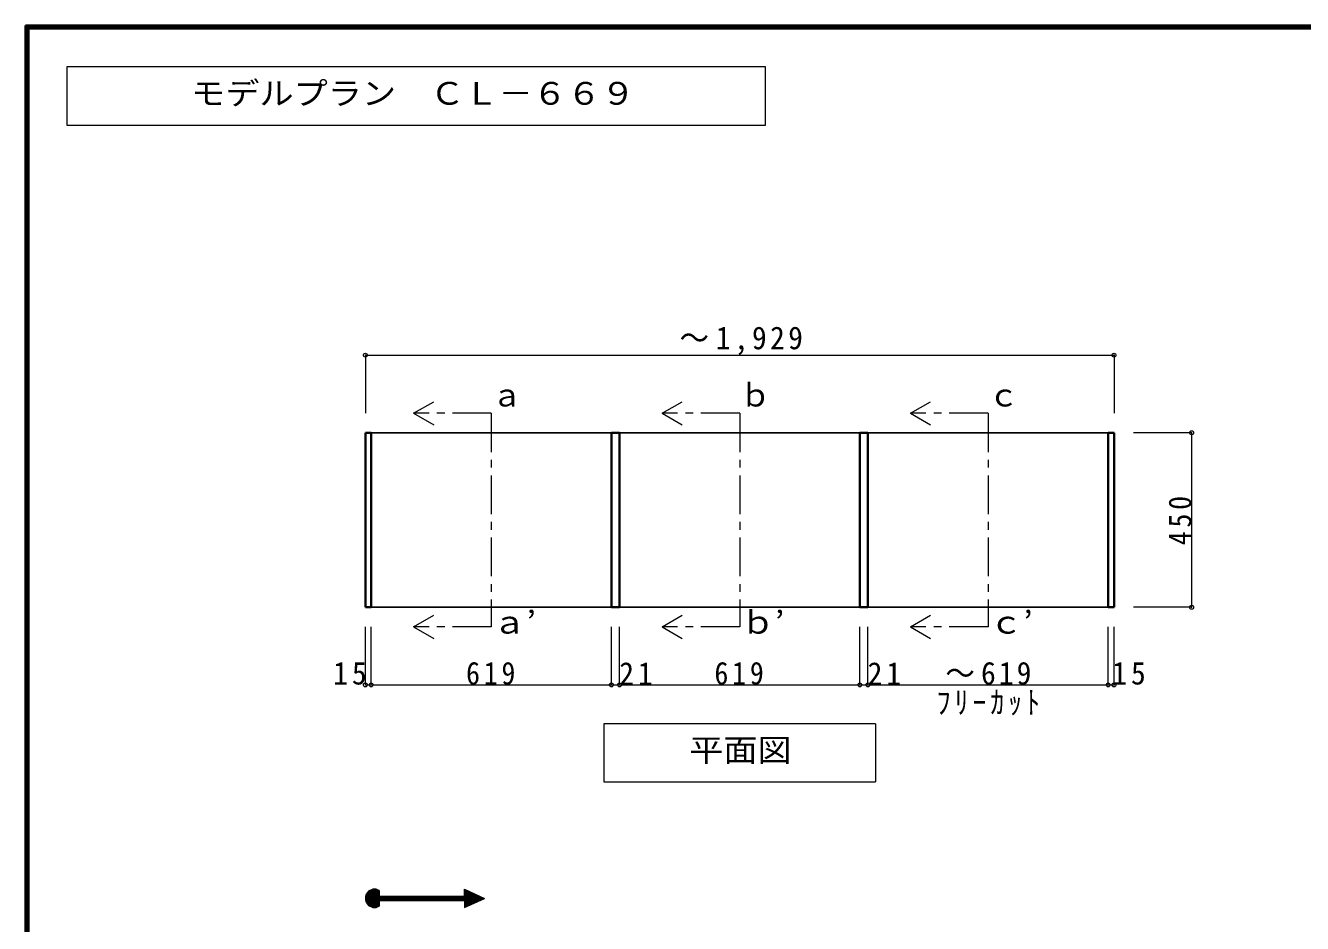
# Model space of a CAD drawing. Units: millimetres, scale not verified. Extents: x -3922 to 3878, y -2932 to 2722.
# Drawn here: x -3922 to -632, y 408 to 2722 of the extents above; entities that cross this region are included whole.
import ezdxf
from ezdxf.enums import TextEntityAlignment as Align

# ---------------------------------------------------------------- set-up
doc = ezdxf.new("R2010")
doc.units = ezdxf.units.MM
doc.header["$LTSCALE"] = 20
doc.header["$PDMODE"] = 32
doc.header["$PDSIZE"] = 10
doc.linetypes.add('CHAIN1', pattern=[8, 5, -1, 1, -1])
for name, color, linetype, lineweight in [('0-2', 2, 'Continuous', 35), ('0-3_固定棚', 3, 'Continuous', 25), ('0-A_文字', 7, 'Continuous', 18), ('0-B_寸法', 7, 'Continuous', 9), ('F-1_枠', 6, 'Continuous', 40)]:
    doc.layers.add(name, color=color, linetype=linetype, lineweight=lineweight)
doc.styles.add('ＭＳ ゴシック', font='')
doc.styles.get('ＭＳ ゴシック').set_extended_font_data('MS Gothic')

msp = doc.modelspace()

# ---------------------------------------------------------------- linework, layer by layer
at = {"layer": '0-2'}
for p, q in [((-3046.53, 1222.73), (-3046.53, 1672.73)), ((-3046.53, 1672.73), (-3031.53, 1672.73)), ((-3031.53, 1222.73), (-3031.53, 1672.73)), ((-2412.53, 1222.73), (-2412.53, 1672.73)), ((-2412.53, 1672.73), (-2391.53, 1672.73)), ((-2391.53, 1222.73), (-2391.53, 1672.73)), ((-1772.53, 1222.73), (-1772.53, 1672.73)), ((-1772.53, 1672.73), (-1751.53, 1672.73)), ((-1751.53, 1222.73), (-1751.53, 1672.73)), ((-1132.53, 1222.73), (-1132.53, 1672.73)), ((-1132.53, 1672.73), (-1117.53, 1672.73)), ((-1117.53, 1222.73), (-1117.53, 1672.73)), ((-3046.53, 1222.73), (-3031.53, 1222.73)), ((-2412.53, 1222.73), (-2391.53, 1222.73)), ((-1772.53, 1222.73), (-1751.53, 1222.73)), ((-1132.53, 1222.73), (-1117.53, 1222.73))]:
    msp.add_line(p, q, dxfattribs=at)
at = {"layer": '0-3_固定棚'}
for p, q in [((-3031.53, 1672.73), (-2412.53, 1672.73)), ((-2391.53, 1672.73), (-1772.53, 1672.73)), ((-1751.53, 1672.73), (-1132.53, 1672.73)), ((-2412.53, 1222.73), (-3031.53, 1222.73)), ((-2391.53, 1222.73), (-1772.53, 1222.73)), ((-1751.53, 1222.73), (-1132.53, 1222.73))]:
    msp.add_line(p, q, dxfattribs=at)
at = {"layer": '0-A_文字'}
for p, q in [((-2922.03, 1722.73), (-2870.07, 1752.73)), ((-2282.03, 1722.73), (-2230.07, 1752.73)), ((-1642.03, 1722.73), (-1590.07, 1752.73)), ((-2922.03, 1722.73), (-2870.07, 1692.73)), ((-2282.03, 1722.73), (-2230.07, 1692.73)), ((-1642.03, 1722.73), (-1590.07, 1692.73)), ((-2922.03, 1172.73), (-2870.07, 1202.73)), ((-2282.03, 1172.73), (-2230.07, 1202.73)), ((-1642.03, 1172.73), (-1590.07, 1202.73)), ((-2922.03, 1172.73), (-2870.07, 1142.73)), ((-2282.03, 1172.73), (-2230.07, 1142.73)), ((-1642.03, 1172.73), (-1590.07, 1142.73)), ((-1732.03, 922.73), (-1732.03, 772.73)), ((-2432.03, 772.73), (-1732.03, 772.73)), ((-3046.53, 472.25), (-3022.57, 496.2)), ((-3046.39, 475.22), (-3025.54, 496.06)), ((-3046.34, 469.61), (-3019.93, 496.02)), ((-3045.91, 467.21), (-3017.53, 495.58)), ((-3045.73, 478.71), (-3029.03, 495.4)), ((-3045.28, 465.01), (-3015.34, 494.96)), ((-3044.48, 462.98), (-3013.3, 494.16)), ((-3043.97, 483.29), (-3033.62, 493.65)), ((-2790.63, 496.21), (-2739.81, 472.6)), ((-2790.63, 478.49), (-2790.63, 496.21)), ((-2790.63, 493.39), (-2788.7, 495.31)), ((-2790.63, 490.56), (-2786.77, 494.42)), ((-2790.63, 487.73), (-2784.84, 493.52)), ((-3043.54, 461.09), (-3011.42, 493.22)), ((-3042.46, 459.34), (-3011.12, 490.69)), ((-3041.26, 457.72), (-3011.12, 487.86)), ((-3039.93, 456.22), (-3011.12, 485.03)), ((-3038.48, 454.84), (-3011.12, 482.21)), ((-3036.91, 453.58), (-3011.12, 479.38)), ((-3035.22, 452.44), (-3009.17, 478.49)), ((-3033.4, 451.44), (-3006.34, 478.49)), ((-3031.43, 450.57), (-3003.51, 478.49)), ((-3029.31, 449.87), (-3000.68, 478.49)), ((-3027.01, 449.34), (-3011.12, 465.23)), ((-3024.48, 449.04), (-3011.12, 462.41)), ((-3011.12, 466.7), (-3011.12, 452.15)), ((-3011.12, 466.7), (-2790.63, 466.7)), ((-3009.65, 466.7), (-2997.86, 478.49)), ((-3006.82, 466.7), (-2995.03, 478.49)), ((-3003.99, 466.7), (-2992.2, 478.49)), ((-3001.17, 466.7), (-2989.37, 478.49)), ((-2998.34, 466.7), (-2986.54, 478.49)), ((-2995.51, 466.7), (-2983.71, 478.49)), ((-2992.68, 466.7), (-2980.89, 478.49)), ((-2989.85, 466.7), (-2978.06, 478.49)), ((-2987.02, 466.7), (-2975.23, 478.49)), ((-2984.19, 466.7), (-2972.4, 478.49)), ((-2981.37, 466.7), (-2969.57, 478.49)), ((-2978.54, 466.7), (-2966.74, 478.49)), ((-2975.71, 466.7), (-2963.92, 478.49)), ((-2972.88, 466.7), (-2961.09, 478.49)), ((-2970.05, 466.7), (-2958.26, 478.49)), ((-2967.22, 466.7), (-2955.43, 478.49)), ((-2964.4, 466.7), (-2952.6, 478.49)), ((-2961.57, 466.7), (-2949.77, 478.49)), ((-2958.74, 466.7), (-2946.94, 478.49)), ((-2955.91, 466.7), (-2944.12, 478.49)), ((-2953.08, 466.7), (-2941.29, 478.49)), ((-2950.25, 466.7), (-2938.46, 478.49)), ((-2947.42, 466.7), (-2935.63, 478.49)), ((-2944.6, 466.7), (-2932.8, 478.49)), ((-2941.77, 466.7), (-2929.97, 478.49)), ((-2938.94, 466.7), (-2927.15, 478.49)), ((-2936.11, 466.7), (-2924.32, 478.49)), ((-2933.28, 466.7), (-2921.49, 478.49)), ((-2930.45, 466.7), (-2918.66, 478.49)), ((-2927.63, 466.7), (-2915.83, 478.49)), ((-2924.8, 466.7), (-2913, 478.49)), ((-2921.97, 466.7), (-2910.18, 478.49)), ((-2919.14, 466.7), (-2907.35, 478.49)), ((-2916.31, 466.7), (-2904.52, 478.49)), ((-2913.48, 466.7), (-2901.69, 478.49)), ((-2910.66, 466.7), (-2898.86, 478.49)), ((-2907.83, 466.7), (-2896.03, 478.49)), ((-2905, 466.7), (-2893.2, 478.49)), ((-2902.17, 466.7), (-2890.38, 478.49)), ((-2899.34, 466.7), (-2887.55, 478.49)), ((-2896.51, 466.7), (-2884.72, 478.49)), ((-2893.68, 466.7), (-2881.89, 478.49)), ((-2890.86, 466.7), (-2879.06, 478.49)), ((-2888.03, 466.7), (-2876.23, 478.49)), ((-2885.2, 466.7), (-2873.41, 478.49)), ((-2882.37, 466.7), (-2870.58, 478.49)), ((-2879.54, 466.7), (-2867.75, 478.49)), ((-2876.71, 466.7), (-2864.92, 478.49)), ((-2873.89, 466.7), (-2862.09, 478.49)), ((-2871.06, 466.7), (-2859.26, 478.49)), ((-2868.23, 466.7), (-2856.44, 478.49)), ((-2865.4, 466.7), (-2853.61, 478.49)), ((-2862.57, 466.7), (-2850.78, 478.49)), ((-2859.74, 466.7), (-2847.95, 478.49)), ((-2856.92, 466.7), (-2845.12, 478.49)), ((-2854.09, 466.7), (-2842.29, 478.49)), ((-2851.26, 466.7), (-2839.46, 478.49)), ((-2848.43, 466.7), (-2836.64, 478.49)), ((-2845.6, 466.7), (-2833.81, 478.49)), ((-2842.77, 466.7), (-2830.98, 478.49)), ((-2839.94, 466.7), (-2828.15, 478.49)), ((-2837.12, 466.7), (-2825.32, 478.49)), ((-2834.29, 466.7), (-2822.49, 478.49)), ((-2831.46, 466.7), (-2819.67, 478.49)), ((-2828.63, 466.7), (-2816.84, 478.49)), ((-2825.8, 466.7), (-2814.01, 478.49)), ((-2822.97, 466.7), (-2811.18, 478.49)), ((-2820.15, 466.7), (-2808.35, 478.49)), ((-2817.32, 466.7), (-2805.52, 478.49)), ((-2814.49, 466.7), (-2802.7, 478.49)), ((-2811.66, 466.7), (-2799.87, 478.49)), ((-2808.83, 466.7), (-2797.04, 478.49)), ((-2806, 466.7), (-2794.21, 478.49)), ((-2803.18, 466.7), (-2791.38, 478.49)), ((-2800.35, 466.7), (-2777.12, 489.93)), ((-2797.52, 466.7), (-2775.19, 489.03)), ((-2794.69, 466.7), (-2773.25, 488.13)), ((-2791.86, 466.7), (-2771.32, 487.24)), ((-2790.63, 484.9), (-2782.91, 492.62)), ((-2790.63, 482.07), (-2780.98, 491.72)), ((-2790.63, 479.25), (-2779.05, 490.83)), ((-2790.63, 465.1), (-2769.39, 486.34)), ((-2790.63, 462.27), (-2767.46, 485.44)), ((-2790.63, 459.45), (-2765.53, 484.55)), ((-2790.63, 456.62), (-2763.6, 483.65)), ((-2790.63, 453.79), (-2761.67, 482.75)), ((-2790.63, 450.96), (-2759.74, 481.85)), ((-2790.63, 448.99), (-2739.81, 472.6)), ((-2790.63, 466.7), (-2790.63, 448.99)), ((-2789.04, 449.73), (-2757.81, 480.96)), ((-2783.75, 452.18), (-2755.87, 480.06)), ((-2778.47, 454.64), (-2753.94, 479.16)), ((-2773.19, 457.09), (-2752.01, 478.27)), ((-2767.9, 459.54), (-2750.08, 477.37)), ((-2762.62, 462), (-2748.15, 476.47)), ((-2757.34, 464.45), (-2746.22, 475.57)), ((-2752.06, 466.91), (-2744.29, 474.68)), ((-2746.77, 469.36), (-2742.36, 473.78)), ((-2741.49, 471.82), (-2740.42, 472.88)), ((-3021.67, 449.02), (-3011.12, 459.58)), ((-3018.45, 449.41), (-3011.12, 456.75)), ((-3014.5, 450.54), (-3011.12, 453.92))]:
    msp.add_line(p, q, dxfattribs=at)
at = {"layer": '0-A_文字', "linetype": 'CHAIN1'}
for p, q in [((-2722.03, 1722.73), (-2922.03, 1722.73)), ((-2082.03, 1722.73), (-2282.03, 1722.73)), ((-1442.03, 1722.73), (-1642.03, 1722.73))]:
    msp.add_line(p, q, dxfattribs=at)
at = {"layer": '0-A_文字'}
msp.add_lwpolyline([(-3815.36, 2465.63), (-2015.36, 2465.63), (-2015.36, 2615.63), (-3815.36, 2615.63)], close=True, dxfattribs=at)
at = {"layer": '0-A_文字', "linetype": 'CHAIN1'}
for points in [[(-2722.03, 1722.73), (-2722.03, 1172.73), (-2922.03, 1172.73)], [(-2082.03, 1722.73), (-2082.03, 1172.73), (-2282.03, 1172.73)], [(-1442.03, 1722.73), (-1442.03, 1172.73), (-1642.03, 1172.73)]]:
    msp.add_lwpolyline(points, dxfattribs=at)
at = {"layer": '0-A_文字'}
for points in [[(-1732.03, 922.73), (-2432.03, 922.73), (-2432.03, 772.73)], [(-3011.12, 493.04), (-3011.12, 478.49), (-2790.63, 478.49)]]:
    msp.add_lwpolyline(points, dxfattribs=at)
msp.add_arc((-3022.92, 472.6), 23.61, 60, 300, dxfattribs=at)
at = {"layer": '0-B_寸法', "color": 4}
for p, q in [((-3046.53, 1872.73), (-3046.53, 1722.73)), ((-3046.53, 1872.73), (-1117.53, 1872.73)), ((-1117.53, 1872.73), (-1117.53, 1722.73)), ((-917.53, 1672.73), (-1067.53, 1672.73)), ((-917.53, 1672.73), (-917.53, 1222.73)), ((-917.53, 1222.73), (-1067.53, 1222.73)), ((-3046.53, 1022.73), (-3046.53, 1172.73)), ((-3031.53, 1022.73), (-3031.53, 1172.73)), ((-2412.53, 1022.73), (-2412.53, 1172.73)), ((-2391.53, 1022.73), (-2391.53, 1172.73)), ((-1772.53, 1022.73), (-1772.53, 1172.73)), ((-1751.53, 1022.73), (-1751.53, 1172.73)), ((-1132.53, 1022.73), (-1132.53, 1172.73)), ((-1117.53, 1022.73), (-1117.53, 1172.73)), ((-3046.53, 1022.73), (-3031.53, 1022.73)), ((-3031.53, 1022.73), (-2412.53, 1022.73)), ((-2412.53, 1022.73), (-2391.53, 1022.73)), ((-2391.53, 1022.73), (-1132.53, 1022.73)), ((-1132.53, 1022.73), (-1117.53, 1022.73))]:
    msp.add_line(p, q, dxfattribs=at)
at = {"layer": '0-B_寸法'}
for p in [(-3046.53, 1872.73), (-1117.53, 1872.73), (-917.53, 1672.73), (-917.53, 1222.73), (-3046.53, 1022.73), (-3031.53, 1022.73), (-2412.53, 1022.73), (-2391.53, 1022.73), (-1772.53, 1022.73), (-1751.53, 1022.73), (-1132.53, 1022.73), (-1117.53, 1022.73)]:
    msp.add_point(p, dxfattribs=at)
at = {"layer": 'F-1_枠'}
for p, q in [((-3922.03, 2722.29), (-3922.03, -2864.37)), ((-3922.03, 2722.29), (3877.97, 2722.29)), ((-3922.03, 2718.96), (3877.97, 2718.96)), ((-3922.03, 2715.63), (3877.97, 2715.63)), ((-3918.7, 2722.29), (-3918.7, -2864.37)), ((-3915.36, 2722.29), (-3915.36, -2864.37))]:
    msp.add_line(p, q, dxfattribs=at)

# ---------------------------------------------------------------- texts
at = {"layer": '0-A_文字', "style": 'ＭＳ ゴシック', "width": 1.1}
for s, p in [('モデルプラン\u3000ＣＬ－６６９', (-3495.36, 2500.63)), ('ｂ’', (-2079.52, 1137.3)), ('ａ’', (-2719.52, 1137.3)), ('ｃ’', (-1439.52, 1137.3)), ('平面図', (-2212.03, 807.73))]:
    msp.add_text(s, height=58.65, dxfattribs=at).set_placement(p, align=Align.BOTTOM_LEFT)
at = {"layer": '0-A_文字', "style": 'ＭＳ ゴシック'}
for s, p in [('ａ', (-2722.03, 1722.73)), ('ｂ', (-2082.03, 1722.73)), ('ｃ', (-1442.03, 1722.73))]:
    msp.add_text(s, height=58.65, dxfattribs=at).set_placement(p, align=Align.BOTTOM_LEFT)
at = {"layer": '0-B_寸法', "char_height": 58.65, "attachment_point": 7, "style": 'ＭＳ ゴシック'}
for s, insert in [('\\T1.23;\\W0.95;～1,929', (-2237.03, 1872.73)), ('\\T1.27;\\W0.95;15', (-3129.22, 1022.73)), ('\\T1.27;\\W0.9;619', (-2787.03, 1022.73)), ('\\T1.27;\\W0.95;21', (-2392.27, 1022.73)), ('\\T1.27;\\W0.9;619', (-2147.03, 1022.73)), ('\\T1.27;\\W0.95;21', (-1752.27, 1022.73)), ('\\T1.21;\\W0.95;～619', (-1552.03, 1022.73)), ('\\T1.27;\\W0.95;15', (-1121.96, 1022.73)), ('\\T1.28;\\W0.9;ﾌﾘｰｶｯﾄ', (-1574.53, 943.86))]:
    msp.add_mtext(s, dxfattribs=dict(at, insert=insert))
at = {"layer": '0-B_寸法', "insert": (-917.53, 1382.73), "char_height": 58.65, "attachment_point": 7, "rotation": 90, "style": 'ＭＳ ゴシック'}
msp.add_mtext('\\T1.27;\\W0.9;450', dxfattribs=at)

doc.saveas('drawing.dxf')
